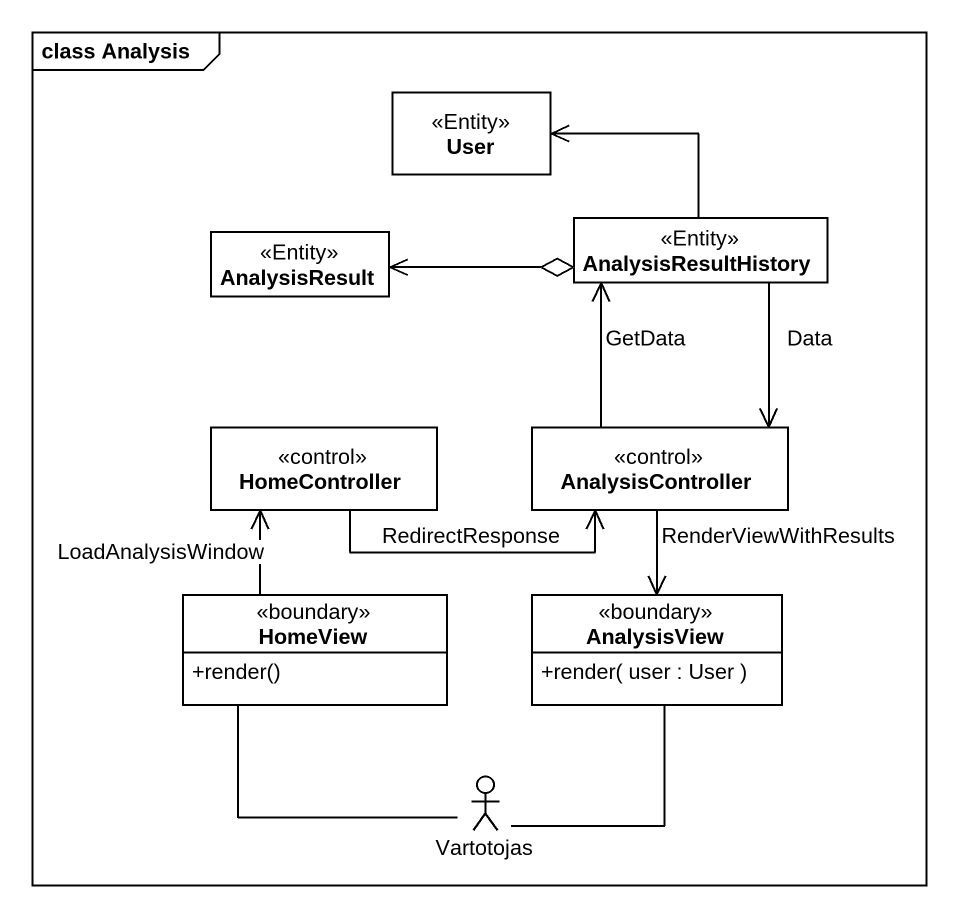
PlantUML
@startuml
mainframe class Analysis
allowmixing
hide circle
hide empty members
skinparam classAttributeIconSize 0
class User <<Entity>>
class AnalysisResult <<Entity>>
class AnalysisResultHistory <<Entity>>
class HomeController <<control>>
class AnalysisController <<control>>
class HomeView <<boundary>> {
  +render()
}
class AnalysisView <<boundary>> {
  +render( user : User )
}
actor Vartotojas
AnalysisResultHistory -left-> User
AnalysisResultHistory o-left-> AnalysisResult
AnalysisResultHistory --> AnalysisController : Data
HomeController -right-> AnalysisController : RedirectResponse
AnalysisController -up-> AnalysisResultHistory : GetData
AnalysisController --> AnalysisView : RenderViewWithResults
HomeView -up-> HomeController : LoadAnalysisWindow
Vartotojas -up- HomeView
Vartotojas -up- AnalysisView
@enduml
